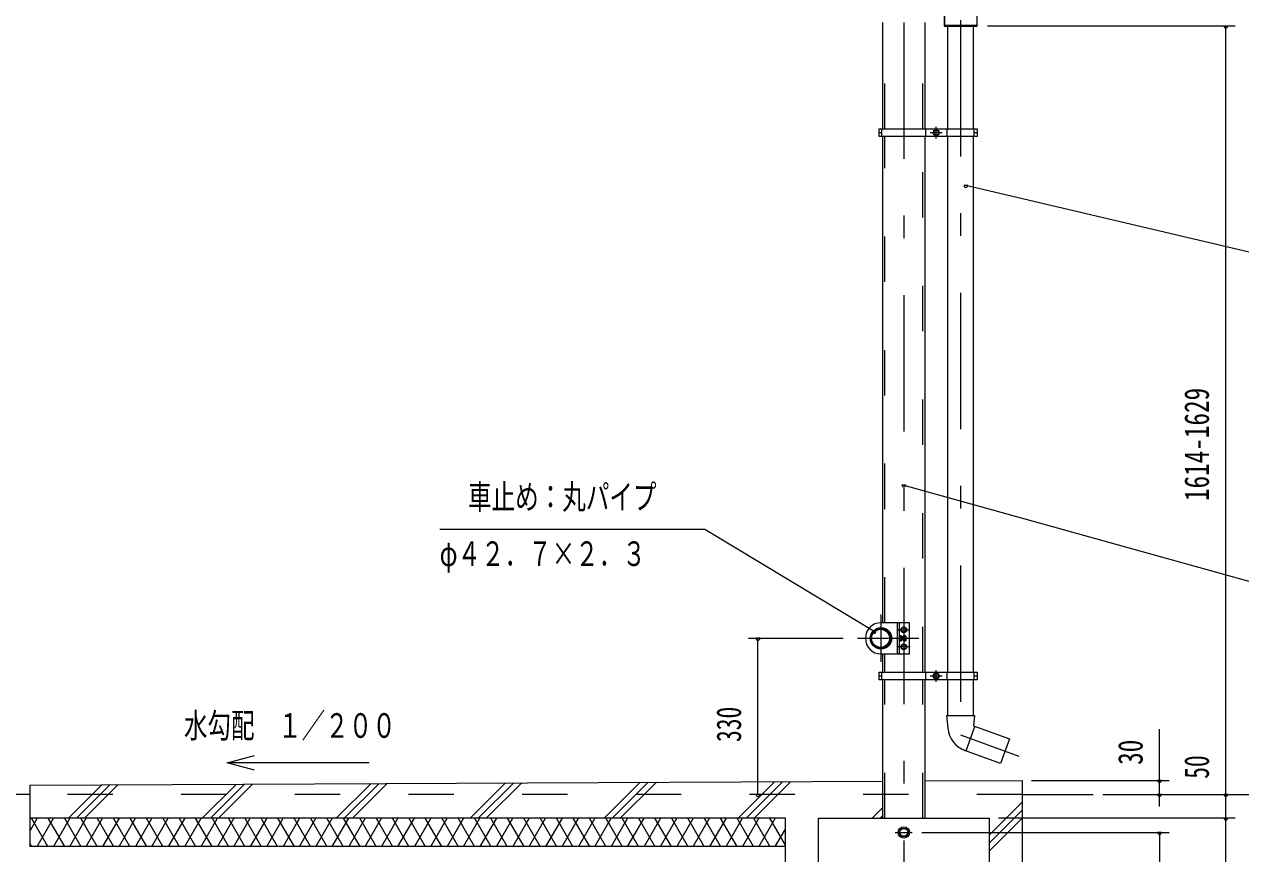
# Model space of a CAD drawing. Units: millimetres, scale not verified. Extents: x -25342 to 25343, y -10500 to 10500.
# Drawn here: x 15489 to 21909, y 783 to 5162 of the extents above; entities that cross this region are included whole.
import ezdxf
from ezdxf.enums import TextEntityAlignment as Align

# ---------------------------------------------------------------- set-up
doc = ezdxf.new("R2010")
doc.units = ezdxf.units.MM
doc.header["$LTSCALE"] = 60
doc.linetypes.add('USER2', pattern=[10, 4, -6])
doc.linetypes.add('USER3', pattern=[24, 12, -5, 2, -5])
for name, color, linetype, lineweight in [('0-6_2-02BOLD', 7, 'Continuous', 18), ('0-7_2-12HIDDEN', 3, 'USER2', 18), ('0-8_2-22CENTER', 3, 'USER3', 18), ('0-9_2-42THIN', 4, 'Continuous', 18), ('0-A_2-52DIM', 3, 'Continuous', 18), ('0-B_2-62HATCH', 2, 'Continuous', 18)]:
    doc.layers.add(name, color=color, linetype=linetype, lineweight=lineweight)
doc.styles.add('ＭＳ ゴシック', font='')
doc.styles.get('ＭＳ ゴシック').set_extended_font_data('MS Gothic')

msp = doc.modelspace()

# ---------------------------------------------------------------- linework, layer by layer
at = {"layer": '0-6_2-02BOLD'}
for p, q in [((20019.82, 4609.93), (20019.82, 5172.43)), ((20242.56, 5172.43), (20242.56, 4609.93)), ((20361.96, 5152.53), (20361.96, 4609.93)), ((20499.45, 4609.93), (20499.45, 5152.53)), ((20015.82, 4589.93), (20000.57, 4589.93)), ((20015.82, 4569.93), (20015.82, 4609.93)), ((20019.82, 2002.43), (20019.82, 4569.93)), ((20242.56, 4569.93), (20242.56, 1741.42)), ((20246.56, 4609.93), (20246.56, 4569.93)), ((20357.95, 4609.93), (20357.95, 4569.93)), ((20361.96, 4569.93), (20361.96, 1741.42)), ((20499.45, 1741.42), (20499.45, 4569.93)), ((20503.45, 4569.93), (20503.45, 4609.93)), ((20518.7, 4589.93), (20503.45, 4589.93)), ((20106.19, 2002.43), (20106.19, 1837.43)), ((20117.43, 1927.15), (20106.19, 1927.15)), ((20131.19, 1927.43), (20118.69, 1927.43)), ((20139.93, 1927.15), (20131.19, 1927.15)), ((20064.19, 1912.43), (20066.94, 1912.43)), ((20106.19, 1912.71), (20117.43, 1912.71)), ((20117.43, 1905.5), (20106.19, 1905.5)), ((20118.69, 1912.43), (20131.19, 1912.43)), ((20131.19, 1912.71), (20139.93, 1912.71)), ((20019.82, 1741.42), (20019.82, 1837.43)), ((20015.82, 1701.43), (20015.82, 1741.42)), ((20246.56, 1741.42), (20246.56, 1701.43)), ((20357.95, 1741.42), (20357.95, 1701.43)), ((20503.45, 1701.43), (20503.45, 1741.42)), ((20000.57, 1721.42), (20015.82, 1721.42)), ((20019.82, 1094.93), (20019.82, 1701.43)), ((20242.56, 1701.43), (20242.56, 969.93)), ((20361.96, 1701.43), (20361.96, 1512.77)), ((20499.45, 1512.77), (20499.45, 1701.43)), ((20503.45, 1721.42), (20518.7, 1721.42)), ((20356.96, 1512.77), (20363.11, 1445.1)), ((20459.93, 1325.83), (20506.95, 1455.04)), ((15518.69, 1144.93), (20019.81, 1166.42)), ((15518.69, 1094.93), (15143.69, 1094.93)), ((20019.81, 969.93), (20019.81, 1094.93)), ((20756.19, 1094.93), (21131.19, 1094.93))]:
    msp.add_line(p, q, dxfattribs=at)
for points in [[(20346.99, 5160.53), (20346.99, 5265.03), (20343.99, 5265.03), (20343.99, 5152.53), (20518.99, 5152.53), (20518.99, 5265.03), (20515.99, 5265.03), (20515.99, 5160.53), (20510.99, 5155.53), (20351.99, 5155.53)], [(20518.7, 4609.93), (20518.7, 4569.93), (20000.57, 4569.93), (20000.57, 4609.93)], [(20314.76, 4597.15), (20302.26, 4604.36), (20289.76, 4597.15), (20289.76, 4582.71), (20302.26, 4575.5), (20314.76, 4582.71)], [(20118.69, 1957.71), (20118.69, 1972.15), (20131.19, 1979.36), (20143.69, 1972.15), (20143.69, 1957.71), (20131.19, 1950.5)], [(20141.19, 1907.68), (20139.93, 1905.5), (20131.19, 1905.5), (20131.19, 1934.37), (20139.93, 1934.37), (20141.19, 1932.18)], [(20118.69, 1867.71), (20118.69, 1882.15), (20131.19, 1889.36), (20143.69, 1882.15), (20143.69, 1867.71), (20131.19, 1860.5)], [(20000.57, 1741.42), (20518.7, 1741.42), (20518.7, 1701.43), (20000.57, 1701.43)], [(20289.76, 1714.21), (20302.26, 1706.99), (20314.76, 1714.21), (20314.76, 1728.64), (20302.26, 1735.86), (20289.76, 1728.64)], [(20143.46, 916.18), (20155.72, 894.93), (20143.46, 873.68), (20118.92, 873.68), (20106.65, 894.93), (20118.92, 916.18)]]:
    msp.add_lwpolyline(points, close=True, dxfattribs=at)
for points in [[(20011.19, 1837.43), (20161.19, 1837.43), (20161.19, 2002.43), (20011.19, 2002.43)], [(20066.94, 1927.43), (20064.19, 1927.43), (20061.69, 1924.93), (20061.69, 1914.93), (20064.19, 1912.43), (20064.19, 1927.43)], [(20106.19, 1934.37), (20117.43, 1934.37), (20118.69, 1932.18), (20118.69, 1907.68), (20117.43, 1905.5)], [(20356.96, 1512.77), (20504.45, 1512.77), (20499.45, 1457.77), (20689.48, 1388.61), (20642.45, 1259.4), (20453.01, 1328.35)], [(20242.56, 1167.48), (20756.19, 1169.93), (20756.19, 344.93)], [(19506.19, 819.93), (15518.69, 819.93), (15518.69, 1144.93)], [(19506.19, 344.93), (19506.19, 969.93), (15518.69, 969.93)], [(19681.19, 344.93), (19681.19, 969.93), (20581.19, 969.93), (20581.19, 344.93)]]:
    msp.add_lwpolyline(points, dxfattribs=at)
for centre, radius in [((20302.26, 4589.93), 15.62), ((20302.26, 4589.93), 12.25), ((20011.19, 1919.93), 56.25), ((20008.31, 1919.93), 53.38), ((20008.31, 1919.93), 47.62), ((20131.19, 1964.93), 15.62), ((20131.19, 1964.93), 12.25), ((20131.19, 1874.93), 15.62), ((20131.19, 1874.93), 12.25), ((20302.26, 1721.42), 15.62), ((20302.26, 1721.42), 12.25), ((20131.19, 894.93), 30), ((20131.19, 894.93), 20.62)]:
    msp.add_circle(centre, radius, dxfattribs=at)
for centre, radius, start, end in [((20011.19, 1919.93), 82.5, 90, 270), ((20097.41, 1919.93), 21.27, 340.17088, 19.83133), ((20112.9, 1930.76), 5.79, 321.46857, 360), ((20119.91, 1919.93), 21.27, 340.16867, 19.82912), ((20135.4, 1930.76), 5.79, 321.45377, 0), ((20112.9, 1909.1), 5.79, 0, 38.54623), ((20135.4, 1909.1), 5.79, 0, 38.53143), ((20500.04, 1457.55), 137.5, 185.19513, 249.99989)]:
    msp.add_arc(centre, radius, start, end, dxfattribs=at)
at = {"layer": '0-7_2-12HIDDEN'}
for p, q in [((20030.32, 4609.93), (20030.32, 5172.43)), ((20232.06, 4609.93), (20232.06, 5172.43)), ((20030.32, 2002.43), (20030.32, 4569.93)), ((20232.06, 1741.42), (20232.06, 4569.93)), ((20098.19, 1837.43), (20098.19, 2002.43)), ((20030.32, 1741.42), (20030.32, 1837.43)), ((20030.32, 969.93), (20030.32, 1701.43)), ((20232.06, 969.93), (20232.06, 1701.43)), ((20756.19, 1094.93), (15518.69, 1094.93)), ((20242.56, 369.93), (20242.56, 969.93))]:
    msp.add_line(p, q, dxfattribs=at)
msp.add_lwpolyline([(20242.56, 369.93), (20019.81, 369.93), (20019.81, 969.93)], dxfattribs=at)
at = {"layer": '0-8_2-22CENTER'}
for p, q in [((20131.19, 5172.43), (20131.19, -1305.07)), ((20333.51, 4589.93), (20271.01, 4589.93)), ((20302.26, 4558.68), (20302.26, 4621.18)), ((20011.19, 1794.93), (20011.19, 2044.93)), ((20099.93, 1964.93), (20162.44, 1964.93)), ((19886.19, 1919.93), (20211.19, 1919.93)), ((20164.07, 1874.93), (20099.93, 1874.93)), ((20302.26, 1690.18), (20302.26, 1752.67)), ((20271.01, 1721.42), (20333.51, 1721.42)), ((20086.19, 894.93), (20176.19, 894.93))]:
    msp.add_line(p, q, dxfattribs=at)
msp.add_lwpolyline([(20430.7, 5184.84), (20430.7, 1409.63), (20737.57, 1297.94)], dxfattribs=at)
at = {"layer": '0-9_2-42THIN'}
for p, q in [((20062.19, 1925.43), (20067.17, 1925.43)), ((20067.17, 1914.43), (20062.19, 1914.43)), ((20131.19, 1925.43), (20118.69, 1925.43)), ((20118.69, 1914.43), (20131.19, 1914.43))]:
    msp.add_line(p, q, dxfattribs=at)
at = {"layer": '0-A_2-52DIM'}
for p, q in [((21881.19, 5152.53), (20573.43, 5152.53)), ((21841.19, 5152.53), (21821.19, 5152.53)), ((21831.19, 344.93), (21831.19, 5152.53)), ((20468.79, 4310.98), (20448.79, 4310.98)), ((20141.19, 2729.28), (20121.19, 2729.28)), ((19984.27, 1956.41), (19964.27, 1956.41)), ((19311.19, 1919.93), (19811.19, 1919.93)), ((19371.19, 1919.93), (19351.19, 1919.93)), ((19361.19, 1094.93), (19361.19, 1919.93)), ((21481.19, 1032.16), (21481.19, 1439.93)), ((16704.35, 1223.81), (16559.46, 1262.63)), ((20806.19, 1169.93), (21531.19, 1169.93)), ((21491.19, 1169.93), (21471.19, 1169.93)), ((19371.19, 1094.93), (19351.19, 1094.93)), ((21181.19, 1094.93), (22231.19, 1094.93)), ((21491.19, 1094.93), (21471.19, 1094.93)), ((21841.19, 1094.93), (21821.19, 1094.93)), ((21881.19, 969.93), (20631.19, 969.93)), ((21841.19, 969.93), (21821.19, 969.93)), ((20226.19, 894.93), (21531.19, 894.93)), ((21491.19, 894.93), (21471.19, 894.93)), ((21481.19, 894.93), (21481.19, 74.93))]:
    msp.add_line(p, q, dxfattribs=at)
for points in [[(24231.19, 3894.93), (22231.19, 3894.93), (20458.79, 4310.98)], [(20131.19, 2729.28), (22231.19, 2144.93), (23631.19, 2144.93)], [(19974.27, 1956.41), (19081.19, 2494.93), (17681.19, 2494.93)], [(17309.46, 1262.63), (16559.46, 1262.63), (16704.35, 1301.46)]]:
    msp.add_lwpolyline(points, dxfattribs=at)
for centre in [(21831.19, 5152.53), (20458.79, 4310.98), (20131.19, 2729.28), (19974.27, 1956.41), (19361.19, 1919.93), (21481.19, 1169.93), (19361.19, 1094.93), (21481.19, 1094.93), (21831.19, 1094.93), (21831.19, 969.93), (21481.19, 894.93)]:
    msp.add_arc(centre, 10, 180, 0, dxfattribs=at)
at = {"layer": '0-B_2-62HATCH'}
for p, q in [((18029.43, 1156.91), (17842.44, 969.93)), ((17884.87, 969.93), (18072.05, 1157.12)), ((17927.29, 969.93), (18114.69, 1157.32)), ((18739.93, 1160.31), (18549.55, 969.93)), ((18591.98, 969.93), (18782.55, 1160.51)), ((18634.4, 969.93), (18825.18, 1160.71)), ((19256.66, 969.93), (19450.43, 1163.7)), ((19299.08, 969.93), (19493.05, 1163.9)), ((19535.68, 1164.1), (19341.51, 969.93)), ((20242.56, 1163.88), (20246.18, 1167.5)), ((15897.93, 1146.74), (15721.12, 969.93)), ((15940.56, 1146.94), (15763.55, 969.93)), ((15805.97, 969.93), (15983.19, 1147.15)), ((16428.23, 969.93), (16608.43, 1150.13)), ((16651.06, 1150.34), (16470.65, 969.93)), ((16513.08, 969.93), (16693.69, 1150.54)), ((17135.34, 969.93), (17318.93, 1153.52)), ((17361.56, 1153.73), (17177.76, 969.93)), ((17220.19, 969.93), (17404.19, 1153.93)), ((20581.19, 880.25), (20756.19, 1055.25)), ((15555.69, 969.93), (15518.69, 905.85)), ((15613.42, 819.93), (15526.82, 969.93)), ((15555.69, 819.93), (15642.29, 969.93)), ((15613.42, 969.93), (15700.02, 819.93)), ((15728.89, 969.93), (15642.29, 819.93)), ((15700.02, 969.93), (15786.63, 819.93)), ((15728.89, 819.93), (15815.49, 969.93)), ((15873.23, 819.93), (15786.63, 969.93)), ((15815.49, 819.93), (15902.1, 969.93)), ((15873.23, 969.93), (15959.83, 819.93)), ((15988.7, 969.93), (15902.1, 819.93)), ((16046.44, 819.93), (15959.83, 969.93)), ((15988.7, 819.93), (16075.3, 969.93)), ((16046.44, 969.93), (16133.03, 819.93)), ((16161.9, 969.93), (16075.3, 819.93)), ((16219.64, 819.93), (16133.03, 969.93)), ((16161.91, 819.93), (16248.5, 969.93)), ((16219.64, 969.93), (16306.24, 819.93)), ((16335.11, 969.93), (16248.5, 819.93)), ((16306.24, 969.93), (16392.84, 819.93)), ((16335.11, 819.93), (16421.71, 969.93)), ((16479.45, 819.93), (16392.84, 969.93)), ((16421.71, 819.93), (16508.31, 969.93)), ((16479.45, 969.93), (16566.05, 819.93)), ((16594.91, 969.93), (16508.31, 819.93)), ((16652.65, 819.93), (16566.05, 969.93)), ((16594.92, 819.93), (16681.52, 969.93)), ((16652.65, 969.93), (16739.25, 819.93)), ((16768.12, 969.93), (16681.52, 819.93)), ((16825.86, 819.93), (16739.25, 969.93)), ((16768.12, 819.93), (16854.72, 969.93)), ((16825.86, 969.93), (16912.46, 819.93)), ((16941.33, 969.93), (16854.72, 819.93)), ((16999.06, 819.93), (16912.46, 969.93)), ((16941.33, 819.93), (17027.93, 969.93)), ((16999.06, 969.93), (17085.66, 819.93)), ((17114.53, 969.93), (17027.93, 819.93)), ((17172.27, 819.93), (17085.66, 969.93)), ((17114.53, 819.93), (17201.13, 969.93)), ((17172.27, 969.93), (17258.87, 819.93)), ((17287.74, 969.93), (17201.13, 819.93)), ((17345.47, 819.93), (17258.87, 969.93)), ((17287.74, 819.93), (17374.34, 969.93)), ((17345.47, 969.93), (17432.08, 819.93)), ((17460.94, 969.93), (17374.34, 819.93)), ((17518.68, 819.93), (17432.08, 969.93)), ((17460.94, 819.93), (17547.55, 969.93)), ((17518.68, 969.93), (17605.28, 819.93)), ((17634.15, 969.93), (17547.55, 819.93)), ((17691.88, 819.93), (17605.28, 969.93)), ((17634.15, 819.93), (17720.75, 969.93)), ((17691.88, 969.93), (17778.48, 819.93)), ((17807.35, 969.93), (17720.75, 819.93)), ((17865.09, 819.93), (17778.48, 969.93)), ((17807.35, 819.93), (17893.95, 969.93)), ((17865.09, 969.93), (17951.69, 819.93)), ((17980.56, 969.93), (17893.95, 819.93)), ((18038.29, 819.93), (17951.69, 969.93)), ((17980.56, 819.93), (18067.16, 969.93)), ((18038.3, 969.93), (18124.9, 819.93)), ((18153.76, 969.93), (18067.16, 819.93)), ((18211.5, 819.93), (18124.9, 969.93)), ((18153.76, 819.93), (18240.37, 969.93)), ((18211.5, 969.93), (18298.1, 819.93)), ((18326.97, 969.93), (18240.36, 819.93)), ((18384.7, 819.93), (18298.1, 969.93)), ((18326.97, 819.93), (18413.57, 969.93)), ((18384.7, 969.93), (18471.31, 819.93)), ((18500.17, 969.93), (18413.57, 819.93)), ((18557.91, 819.93), (18471.31, 969.93)), ((18500.17, 819.93), (18586.78, 969.93)), ((18557.91, 969.93), (18644.51, 819.93)), ((18673.38, 969.93), (18586.78, 819.93)), ((18731.11, 819.93), (18644.51, 969.93)), ((18673.38, 819.93), (18759.98, 969.93)), ((18731.11, 969.93), (18817.72, 819.93)), ((18846.58, 969.93), (18759.98, 819.93)), ((18904.32, 819.93), (18817.72, 969.93)), ((18846.58, 819.93), (18933.19, 969.93)), ((18904.32, 969.93), (18990.92, 819.93)), ((19019.79, 969.93), (18933.19, 819.93)), ((19077.53, 819.93), (18990.92, 969.93)), ((19019.79, 819.93), (19106.39, 969.93)), ((19077.53, 969.93), (19164.12, 819.93)), ((19193, 969.93), (19106.39, 819.93)), ((19250.73, 819.93), (19164.13, 969.93)), ((19193, 819.93), (19279.59, 969.93)), ((19337.33, 819.93), (19250.73, 969.93)), ((19366.2, 969.93), (19279.59, 819.93)), ((19337.33, 969.93), (19423.94, 819.93)), ((19452.8, 969.93), (19366.2, 819.93)), ((19506.19, 827.47), (19423.94, 969.93)), ((20019.81, 1025.98), (19963.76, 969.93)), ((20006.19, 969.93), (20019.81, 983.56)), ((20756.19, 1012.82), (20581.19, 837.83)), ((20581.19, 795.4), (20756.19, 970.4)), ((19452.8, 819.93), (19506.19, 912.4)), ((15518.69, 834.01), (15526.82, 819.93))]:
    msp.add_line(p, q, dxfattribs=at)

# ---------------------------------------------------------------- texts
at = {"layer": '0-A_2-52DIM', "color": 7, "style": 'ＭＳ ゴシック'}
for s, width, p in [('1614-1629', 0.75, (21781.19, 2644.97)), ('330', 0.7, (19311.19, 1372.6)), ('30', 0.75, (21431.19, 1251.62)), ('50', 0.7, (21781.19, 1178.21))]:
    msp.add_text(s, height=130.2, rotation=90, dxfattribs=dict(at, width=width)).set_placement(p, align=Align.BOTTOM_LEFT)
at = {"layer": '0-A_2-52DIM', "color": 7, "style": 'ＭＳ ゴシック', "width": 0.7}
for s, p in [('車止め：丸パイプ', (17831.19, 2562.7)), ('φ４２．７×２．３', (17681.19, 2262.7)), ('水勾配\u3000１／２００', (16330.99, 1355.4))]:
    msp.add_text(s, height=130.2, dxfattribs=at).set_placement(p, align=Align.BOTTOM_LEFT)

doc.saveas('drawing.dxf')
